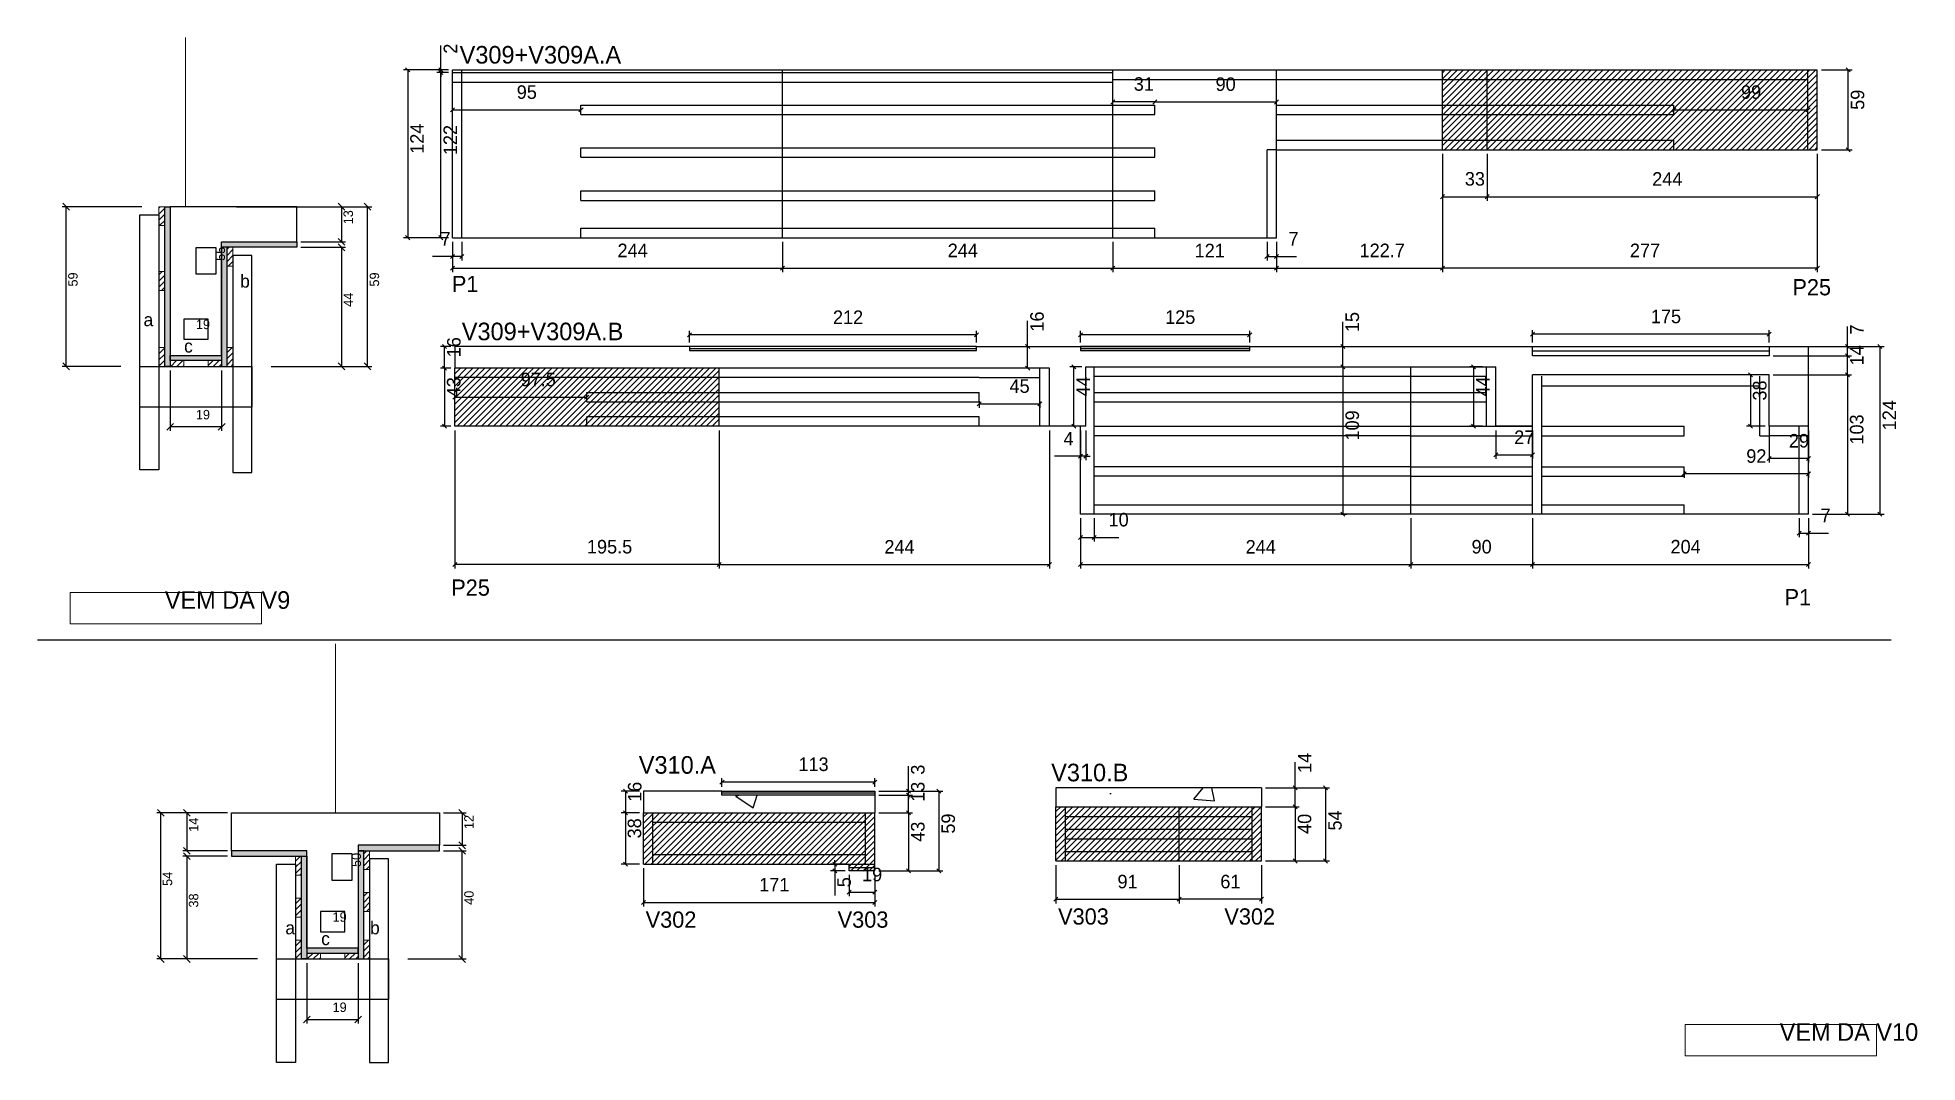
# Model space of a CAD drawing. Header units: metres. Extents: x 3548 to 4937, y 4120 to 4877.
import ezdxf

# ---------------------------------------------------------------- set-up
doc = ezdxf.new("R2010")
doc.units = ezdxf.units.M
for name, color, linetype in [('00 - FELIPE', 7, 'Continuous'), ('5', 7, 'Continuous'), ('CONCRETO', 7, 'Continuous'), ('COTA', 7, 'Continuous'), ('Cota Seção (2x)', 7, 'Continuous'), ('detalhes', 7, 'Continuous'), ('Hachura', 7, 'Continuous'), ('Madeira', 7, 'Continuous'), ('Painéis', 7, 'Continuous'), ('REAPROVEITAMENTO', 7, 'Continuous'), ('SARR_2.2x7', 7, 'Continuous'), ('SARR_3.5x7', 7, 'Continuous'), ('SARR_EDITAR', 7, 'Continuous'), ('Texto Seção', 7, 'Continuous')]:
    doc.layers.add(name, color=color, linetype=linetype)

msp = doc.modelspace()

# ---------------------------------------------------------------- hatches: boundary and pattern name
at = {"layer": 'COTA'}
h = msp.add_hatch(dxfattribs=at)
h.set_pattern_fill('AR-CONC')
h.paths.add_polyline_path([(4315.2, 4600.8), (4315.2, 4622.7), (4294.6, 4622.7), (4294.6, 4600.8), (4315.2, 4600.8)])
h = msp.add_hatch(dxfattribs=at)
h.set_pattern_fill('AR-CONC')
h.paths.add_polyline_path([(4452.5, 4322.5), (4300.5, 4322.5), (4300.5, 4308.5), (4452.5, 4308.5), (4452.5, 4322.5)])
h = msp.add_hatch(dxfattribs=at)
h.set_pattern_fill('AR-CONC')
h.paths.add_polyline_path([(4166.7, 4317.2), (4053.7, 4317.2), (4053.7, 4320.2), (3995.7, 4320.2), (3995.7, 4304.2), (4166.7, 4304.2), (4166.7, 4317.2)])
at = {"layer": 'Hachura'}
h = msp.add_hatch(dxfattribs=at)
h.set_pattern_fill('ANSI31')
h.paths.add_polyline_path([(3641.9, 4738.1), (3637.5, 4738.1), (3637.5, 4752.1), (3641.9, 4752.1), (3641.9, 4738.1)])
h = msp.add_hatch(color=7, dxfattribs=at)
h.dxf.hatch_style = 1
h.paths.add_polyline_path([(3641.9, 4752.1), (3645.9, 4752.1), (3645.9, 4634.1), (3641.9, 4634.1), (3641.9, 4752.1)])
h = msp.add_hatch(color=7, dxfattribs=at)
h.dxf.hatch_style = 1
h.paths.add_polyline_path([(3683.9, 4722.1), (3683.9, 4726.1), (3739.5, 4726.1), (3739.5, 4722.1), (3683.9, 4722.1)])
h = msp.add_hatch(color=7, dxfattribs=at)
h.dxf.hatch_style = 1
h.paths.add_polyline_path([(3683.9, 4722.1), (3687.9, 4722.1), (3687.9, 4634.1), (3683.9, 4634.1), (3683.9, 4722.1)])
h = msp.add_hatch(dxfattribs=at)
h.set_pattern_fill('ANSI31')
h.paths.add_polyline_path([(3692.3, 4708.1), (3687.9, 4708.1), (3687.9, 4722.1), (3692.3, 4722.1), (3692.3, 4708.1)])
h = msp.add_hatch(dxfattribs=at)
h.set_pattern_fill('ANSI31')
h.paths.add_polyline_path([(3641.9, 4690.1), (3637.5, 4690.1), (3637.5, 4704.1), (3641.9, 4704.1), (3641.9, 4690.1)])
h = msp.add_hatch(dxfattribs=at)
h.set_pattern_fill('ANSI31')
h.paths.add_polyline_path([(3641.9, 4634.1), (3637.5, 4634.1), (3637.5, 4648.1), (3641.9, 4648.1), (3641.9, 4634.1)])
h = msp.add_hatch(color=7, dxfattribs=at)
h.dxf.hatch_style = 1
h.paths.add_polyline_path([(3645.9, 4638.5), (3645.9, 4642.1), (3683.9, 4642.1), (3683.9, 4638.5), (3645.9, 4638.5)])
h = msp.add_hatch(dxfattribs=at)
h.set_pattern_fill('ANSI31')
h.paths.add_polyline_path([(3692.3, 4634.1), (3687.9, 4634.1), (3687.9, 4648.1), (3692.3, 4648.1), (3692.3, 4634.1)])
h = msp.add_hatch(dxfattribs=at)
h.set_pattern_fill('ANSI31')
h.paths.add_polyline_path([(3645.9, 4634.1), (3645.9, 4638.5), (3655.9, 4638.5), (3655.9, 4634.1), (3645.9, 4634.1)])
h = msp.add_hatch(dxfattribs=at)
h.set_pattern_fill('ANSI31')
h.paths.add_polyline_path([(3683.9, 4634.1), (3683.9, 4638.5), (3673.9, 4638.5), (3673.9, 4634.1), (3683.9, 4634.1)])
h = msp.add_hatch(color=7, dxfattribs=at)
h.dxf.hatch_style = 1
h.paths.add_polyline_path([(3844.9, 4276.1), (3844.9, 4280.1), (3784.9, 4280.1), (3784.9, 4276.1), (3844.9, 4276.1)])
h = msp.add_hatch(color=7, dxfattribs=at)
h.dxf.hatch_style = 1
h.paths.add_polyline_path([(3746.9, 4272.1), (3746.9, 4276.1), (3691.3, 4276.1), (3691.3, 4272.1), (3746.9, 4272.1)])
h = msp.add_hatch(dxfattribs=at)
h.set_pattern_fill('ANSI31')
h.paths.add_polyline_path([(3738.5, 4258.1), (3742.9, 4258.1), (3742.9, 4272.1), (3738.5, 4272.1), (3738.5, 4258.1)])
h = msp.add_hatch(color=7, dxfattribs=at)
h.dxf.hatch_style = 1
h.paths.add_polyline_path([(3742.9, 4274.1), (3746.9, 4274.1), (3746.9, 4196.1), (3742.9, 4196.1), (3742.9, 4274.1)])
h = msp.add_hatch(color=7, dxfattribs=at)
h.dxf.hatch_style = 1
h.paths.add_polyline_path([(3788.9, 4276.1), (3784.9, 4276.1), (3784.9, 4196.1), (3788.9, 4196.1), (3788.9, 4276.1)])
h = msp.add_hatch(dxfattribs=at)
h.set_pattern_fill('ANSI31')
h.paths.add_polyline_path([(3793.3, 4262.1), (3788.9, 4262.1), (3788.9, 4276.1), (3793.3, 4276.1), (3793.3, 4262.1)])
h = msp.add_hatch(dxfattribs=at)
h.set_pattern_fill('ANSI31')
h.paths.add_polyline_path([(3738.5, 4227.1), (3742.9, 4227.1), (3742.9, 4241.1), (3738.5, 4241.1), (3738.5, 4227.1)])
h = msp.add_hatch(dxfattribs=at)
h.set_pattern_fill('ANSI31')
h.paths.add_polyline_path([(3793.3, 4231.1), (3788.9, 4231.1), (3788.9, 4245.1), (3793.3, 4245.1), (3793.3, 4231.1)])
h = msp.add_hatch(dxfattribs=at)
h.set_pattern_fill('ANSI31')
h.paths.add_polyline_path([(3738.5, 4196.1), (3742.9, 4196.1), (3742.9, 4210.1), (3738.5, 4210.1), (3738.5, 4196.1)])
h = msp.add_hatch(dxfattribs=at)
h.set_pattern_fill('ANSI31')
h.paths.add_polyline_path([(3793.3, 4196.1), (3788.9, 4196.1), (3788.9, 4210.1), (3793.3, 4210.1), (3793.3, 4196.1)])
h = msp.add_hatch(color=7, dxfattribs=at)
h.dxf.hatch_style = 1
h.paths.add_polyline_path([(3784.9, 4200.5), (3784.9, 4204.1), (3746.9, 4204.1), (3746.9, 4200.5), (3784.9, 4200.5)])
h = msp.add_hatch(dxfattribs=at)
h.set_pattern_fill('ANSI31')
h.paths.add_polyline_path([(3746.9, 4196.1), (3746.9, 4200.5), (3756.9, 4200.5), (3756.9, 4196.1), (3746.9, 4196.1)])
h = msp.add_hatch(dxfattribs=at)
h.set_pattern_fill('ANSI31')
h.paths.add_polyline_path([(3784.9, 4196.1), (3784.9, 4200.5), (3774.9, 4200.5), (3774.9, 4196.1), (3784.9, 4196.1)])
at = {"layer": 'REAPROVEITAMENTO'}
h = msp.add_hatch(dxfattribs=at)
h.set_pattern_fill('ANSI31')
h.paths.add_polyline_path([(4586.2, 4853.2), (4586.2, 4794.2), (4863.2, 4794.2), (4863.2, 4853.2), (4586.2, 4853.2)])
h = msp.add_hatch(dxfattribs=at)
h.set_pattern_fill('ANSI31')
h.paths.add_polyline_path([(4051.7, 4589.8), (4051.7, 4632.8), (3856.2, 4632.8), (3856.2, 4589.8), (4051.7, 4589.8)])
h = msp.add_hatch(dxfattribs=at)
h.set_pattern_fill('ANSI31')
h.paths.add_polyline_path([(4452.5, 4268.5), (4452.5, 4308.5), (4300.5, 4308.5), (4300.5, 4268.5), (4452.5, 4268.5)])
h = msp.add_hatch(dxfattribs=at)
h.set_pattern_fill('ANSI31')
h.paths.add_polyline_path([(3995.7, 4266.2), (4147.7, 4266.2), (4147.7, 4261.2), (4166.7, 4261.2), (4166.7, 4304.2), (3995.7, 4304.2), (3995.7, 4266.2)])

# ---------------------------------------------------------------- linework, layer by layer
at = {"layer": '00 - FELIPE', "color": 4, "lineweight": 25}
for p, q in [((3846, 4853.2), (3846, 4871.3)), ((3851.5, 4853.2), (3843, 4853.2)), ((3851.5, 4851.2), (3843, 4851.2)), ((3851.5, 4851.2), (3843, 4851.2)), ((3846, 4851.2), (3846, 4853.2)), ((3846, 4729.2), (3846, 4851.2)), ((3846, 4851.2), (3846, 4848.2)), ((3851.5, 4729.2), (3843, 4729.2)), ((4243.7, 4608.3), (4243.7, 4603.4)), ((4243.7, 4606.4), (4288.7, 4606.4)), ((4288.7, 4608.3), (4288.7, 4603.4)), ((4318.7, 4586.8), (4318.7, 4564.7)), ((4322.7, 4586.8), (4322.7, 4564.7)), ((4318.7, 4567.7), (4299.5, 4567.7)), ((4322.7, 4567.7), (4318.7, 4567.7)), ((4322.7, 4567.7), (4325.7, 4567.7)), ((4318.7, 4521.8), (4318.7, 4504.7)), ((4328.7, 4521.8), (4328.7, 4504.7)), ((4318.7, 4507.7), (4328.7, 4507.7)), ((4328.7, 4507.7), (4347.1, 4507.7))]:
    msp.add_line(p, q, dxfattribs=at)
at = {"layer": '00 - FELIPE', "color": 0, "lineweight": 25}
for p, q in [((3844.5, 4854.7), (3847.5, 4851.7)), ((3847.5, 4849.7), (3844.5, 4852.7)), ((3847.5, 4849.7), (3844.5, 4852.7)), ((3844.5, 4730.7), (3847.5, 4727.7)), ((4245.2, 4607.9), (4242.2, 4604.9)), ((4287.2, 4604.9), (4290.2, 4607.9)), ((4317.2, 4566.2), (4320.2, 4569.2)), ((4324.2, 4569.2), (4321.2, 4566.2)), ((4320.2, 4509.2), (4317.2, 4506.2)), ((4327.2, 4506.2), (4330.2, 4509.2))]:
    msp.add_line(p, q, dxfattribs=at)
at = {"layer": 'CONCRETO', "color": 251, "lineweight": 25}
for points in [[(3739.5, 4726.1), (3739.5, 4752.1), (3683.9, 4752.1), (3683.9, 4752.1), (3645.9, 4752.1), (3645.9, 4642.1), (3683.9, 4642.1), (3683.9, 4726.1)], [(3691.3, 4276.1), (3691.3, 4304.1), (3844.9, 4304.1), (3844.9, 4280.1), (3784.9, 4280.1), (3784.9, 4204.1), (3746.9, 4204.1), (3746.9, 4276.1)]]:
    msp.add_lwpolyline(points, close=True, dxfattribs=at)
at = {"layer": 'COTA', "color": 4, "lineweight": 25}
for p, q in [((4866.2, 4853.2), (4889, 4853.2)), ((4886, 4794.2), (4886, 4853.2)), ((3854.5, 4823.7), (3949.5, 4823.7)), ((4373.5, 4829.5), (4342.5, 4829.5)), ((4373.5, 4829.5), (4463.5, 4829.5)), ((4757.2, 4823.7), (4856.3, 4823.7)), ((4866.2, 4794.2), (4889, 4794.2)), ((4586.2, 4791.2), (4586.2, 4703.7)), ((4586.2, 4791.2), (4586.2, 4756.5)), ((4586.2, 4791.2), (4586.2, 4703.7)), ((4619.2, 4791.2), (4619.2, 4756.5)), ((4619.2, 4791.2), (4619.2, 4756.5)), ((4863.2, 4791.2), (4863.2, 4703.7)), ((4863.2, 4791.2), (4863.2, 4756.5)), ((3624.9, 4752.1), (3566, 4752.1)), ((3569, 4634.1), (3569, 4752.1)), ((3694.9, 4752.1), (3794.8, 4752.1)), ((3742.5, 4752.1), (3775.5, 4752.1)), ((3772.5, 4752.1), (3772.5, 4726.1)), ((3791.8, 4634.1), (3791.8, 4752.1)), ((4586.2, 4759.5), (4619.2, 4759.5)), ((4619.2, 4759.5), (4863.2, 4759.5)), ((3742.5, 4726.1), (3775.5, 4726.1)), ((3854.5, 4726.2), (3854.5, 4703.7)), ((3854.5, 4726.2), (3854.5, 4712.3)), ((3861.5, 4726.2), (3861.5, 4712.3)), ((4098.5, 4726.2), (4098.5, 4703.7)), ((4098.5, 4726.2), (4098.5, 4703.7)), ((4342.5, 4726.2), (4342.5, 4703.7)), ((4456.5, 4726.2), (4456.5, 4712.3)), ((4463.5, 4726.2), (4463.5, 4703.7)), ((4463.5, 4726.2), (4463.5, 4712.3)), ((3742.5, 4722.1), (3775.5, 4722.1)), ((3772.5, 4722.1), (3772.5, 4634.1)), ((3854.5, 4715.3), (3839.8, 4715.3)), ((3861.5, 4715.3), (3854.5, 4715.3)), ((4456.5, 4715.3), (4463.5, 4715.3)), ((4463.5, 4715.3), (4478.3, 4715.3)), ((3854.5, 4706.7), (4098.5, 4706.7)), ((4098.5, 4706.7), (4342.5, 4706.7)), ((4463.5, 4706.7), (4586.2, 4706.7)), ((4863.2, 4706.7), (4586.2, 4706.7)), ((4029.7, 4651.8), (4029.7, 4660.3)), ((4241.7, 4657.3), (4029.7, 4657.3)), ((4241.7, 4651.8), (4241.7, 4660.3)), ((4318.7, 4651.8), (4318.7, 4660.3)), ((4443.7, 4657.3), (4318.7, 4657.3)), ((4443.7, 4651.8), (4443.7, 4660.3)), ((3853.2, 4648.8), (3845.6, 4648.8)), ((3848.6, 4632.8), (3848.6, 4648.8)), ((3609.3, 4634.1), (3566, 4634.1)), ((3645.9, 4631.1), (3645.9, 4586.4)), ((3683.9, 4631.1), (3683.9, 4586.4)), ((3720.5, 4634.1), (3794.8, 4634.1)), ((3720.5, 4634.1), (3775.5, 4634.1)), ((3853.2, 4632.8), (3845.6, 4632.8)), ((3853.2, 4632.8), (3845.6, 4632.8)), ((3848.6, 4632.8), (3848.6, 4589.8)), ((3856.2, 4613.2), (3856.2, 4614.3)), ((3953.7, 4613.2), (3953.7, 4614.3)), ((3856.2, 4611.3), (3953.7, 4611.3)), ((3683.9, 4589.4), (3645.9, 4589.4)), ((3853.2, 4589.8), (3845.6, 4589.8)), ((3856.2, 4586.8), (3856.2, 4484.7)), ((4051.7, 4586.8), (4051.7, 4484.7)), ((4849.7, 4521.8), (4849.7, 4507.9)), ((4856.7, 4521.8), (4856.7, 4507.9)), ((4849.7, 4510.9), (4856.7, 4510.9)), ((4856.7, 4510.9), (4871.4, 4510.9)), ((4051.7, 4487.7), (3856.2, 4487.7)), ((4191.6, 4320.2), (4191.6, 4338.5)), ((4477.3, 4322.5), (4477.3, 4341.6)), ((4053.7, 4323.2), (4053.7, 4329.8)), ((4166.7, 4326.8), (4053.7, 4326.8)), ((4166.7, 4323.2), (4166.7, 4329.8)), ((4455.5, 4322.5), (4502.8, 4322.5)), ((4455.5, 4322.5), (4480.3, 4322.5)), ((4477.3, 4308.5), (4477.3, 4322.5)), ((4499.8, 4322.5), (4499.8, 4268.5)), ((3992.7, 4320.2), (3979.3, 4320.2)), ((3982.3, 4320.2), (3982.3, 4304.2)), ((4169.7, 4320.2), (4217, 4320.2)), ((4169.7, 4320.2), (4194.6, 4320.2)), ((4169.7, 4317.2), (4194.6, 4317.2)), ((4169.7, 4317.2), (4194.6, 4317.2)), ((4191.6, 4317.2), (4191.6, 4320.2)), ((4191.6, 4304.2), (4191.6, 4317.2)), ((4191.6, 4317.2), (4191.6, 4314.2)), ((4214, 4320.2), (4214, 4261.2)), ((4455.5, 4308.5), (4480.3, 4308.5)), ((4455.5, 4308.5), (4480.3, 4308.5)), ((4477.3, 4308.5), (4477.3, 4268.5)), ((3688.3, 4304.1), (3635.9, 4304.1)), ((3638.9, 4196.1), (3638.9, 4304.1)), ((3688.3, 4304.1), (3655.2, 4304.1)), ((3658.2, 4304.1), (3658.2, 4276.1)), ((3847.9, 4304.1), (3864.7, 4304.1)), ((3861.7, 4304.1), (3861.7, 4280.1)), ((3992.7, 4304.2), (3979.3, 4304.2)), ((3992.7, 4304.2), (3979.3, 4304.2)), ((3982.3, 4304.2), (3982.3, 4266.2)), ((4169.7, 4304.2), (4194.6, 4304.2)), ((4169.7, 4304.2), (4194.6, 4304.2)), ((4191.6, 4304.2), (4191.6, 4261.2)), ((3847.9, 4280.1), (3864.7, 4280.1)), ((3688.3, 4276.1), (3655.2, 4276.1)), ((3688.3, 4272.1), (3655.2, 4272.1)), ((3658.2, 4272.1), (3658.2, 4196.1)), ((3847.9, 4276.1), (3864.7, 4276.1)), ((3861.7, 4196.1), (3861.7, 4276.1)), ((3992.7, 4266.2), (3979.3, 4266.2)), ((4144.7, 4266.2), (4134, 4266.2)), ((4137, 4266.2), (4137, 4269.2)), ((4137, 4266.2), (4137, 4261.2)), ((4300.5, 4265.5), (4300.5, 4237.2)), ((4391.5, 4265.5), (4391.5, 4237.2)), ((4455.5, 4268.5), (4480.3, 4268.5)), ((4455.5, 4268.5), (4502.8, 4268.5)), ((3995.7, 4263.2), (3995.7, 4234.9)), ((4144.7, 4261.2), (4134, 4261.2)), ((4137, 4261.2), (4137, 4243.1)), ((4147.7, 4258.2), (4147.7, 4242.4)), ((4166.7, 4258.2), (4166.7, 4234.9)), ((4166.7, 4258.2), (4166.7, 4242.4)), ((4169.7, 4261.2), (4194.6, 4261.2)), ((4169.7, 4261.2), (4217, 4261.2)), ((3995.7, 4237.9), (4166.7, 4237.9)), ((4147.7, 4245.4), (4166.7, 4245.4)), ((4300.5, 4240.2), (4391.5, 4240.2)), ((3710.3, 4196.1), (3635.9, 4196.1)), ((3710.3, 4196.1), (3655.2, 4196.1)), ((3821.5, 4196.1), (3864.7, 4196.1)), ((3746.9, 4193.1), (3746.9, 4148.4)), ((3784.9, 4193.1), (3784.9, 4148.4)), ((3746.9, 4151.4), (3784.9, 4151.4))]:
    msp.add_line(p, q, dxfattribs=at)
at = {"layer": 'COTA', "color": 0, "lineweight": 25}
for p, q in [((4887.5, 4851.7), (4884.5, 4854.7)), ((3856, 4825.2), (3853, 4822.2)), ((3948, 4822.2), (3951, 4825.2)), ((4344, 4831), (4341, 4828)), ((4375, 4831), (4372, 4828)), ((4372, 4828), (4375, 4831)), ((4462, 4828), (4465, 4831)), ((4758.7, 4825.2), (4755.7, 4822.2)), ((4854.8, 4822.2), (4857.8, 4825.2)), ((4884.5, 4795.7), (4887.5, 4792.7)), ((4587.7, 4761), (4584.7, 4758)), ((4617.7, 4758), (4620.7, 4761)), ((4620.7, 4761), (4617.7, 4758)), ((4861.7, 4758), (4864.7, 4761)), ((3856, 4716.8), (3853, 4713.8)), ((3860, 4713.8), (3863, 4716.8)), ((4458, 4716.8), (4455, 4713.8)), ((4462, 4713.8), (4465, 4716.8)), ((3856, 4708.2), (3853, 4705.2)), ((4097, 4705.2), (4100, 4708.2)), ((4100, 4708.2), (4097, 4705.2)), ((4341, 4705.2), (4344, 4708.2)), ((4465, 4708.2), (4462, 4705.2)), ((4587.7, 4708.2), (4584.7, 4705.2)), ((4584.7, 4705.2), (4587.7, 4708.2)), ((4861.7, 4705.2), (4864.7, 4708.2)), ((4031.2, 4658.8), (4028.2, 4655.8)), ((4240.2, 4655.8), (4243.2, 4658.8)), ((4320.2, 4658.8), (4317.2, 4655.8)), ((4442.2, 4655.8), (4445.2, 4658.8)), ((3850.1, 4647.3), (3847.1, 4650.3)), ((3847.1, 4634.3), (3850.1, 4631.3)), ((3850.1, 4631.3), (3847.1, 4634.3)), ((3857.7, 4612.8), (3854.7, 4609.8)), ((3952.2, 4609.8), (3955.2, 4612.8)), ((3847.1, 4591.3), (3850.1, 4588.3)), ((4851.2, 4512.4), (4848.2, 4509.4)), ((4855.2, 4509.4), (4858.2, 4512.4)), ((3857.7, 4489.2), (3854.7, 4486.2)), ((4050.2, 4486.2), (4053.2, 4489.2)), ((3983.8, 4318.7), (3980.8, 4321.7)), ((4055.2, 4328.3), (4052.2, 4325.3)), ((4165.2, 4325.3), (4168.2, 4328.3)), ((4190.1, 4321.7), (4193.1, 4318.7)), ((4215.5, 4318.7), (4212.5, 4321.7)), ((4478.8, 4321), (4475.8, 4324)), ((4501.3, 4321), (4498.3, 4324)), ((4193.1, 4315.7), (4190.1, 4318.7)), ((4193.1, 4315.7), (4190.1, 4318.7)), ((4478.8, 4307), (4475.8, 4310)), ((4475.8, 4310), (4478.8, 4307)), ((3983.8, 4302.7), (3980.8, 4305.7)), ((3980.8, 4305.7), (3983.8, 4302.7)), ((4193.1, 4302.7), (4190.1, 4305.7)), ((4190.1, 4305.7), (4193.1, 4302.7)), ((3980.8, 4267.7), (3983.8, 4264.7)), ((4135.5, 4267.7), (4138.5, 4264.7)), ((4475.8, 4270), (4478.8, 4267)), ((4498.3, 4270), (4501.3, 4267)), ((4138.5, 4259.7), (4135.5, 4262.7)), ((4190.1, 4262.7), (4193.1, 4259.7)), ((4212.5, 4262.7), (4215.5, 4259.7)), ((3997.2, 4239.4), (3994.2, 4236.4)), ((4149.2, 4246.9), (4146.2, 4243.9)), ((4165.2, 4243.9), (4168.2, 4246.9)), ((4165.2, 4236.4), (4168.2, 4239.4)), ((4302, 4241.7), (4299, 4238.7)), ((4390, 4238.7), (4393, 4241.7))]:
    msp.add_line(p, q, dxfattribs=at)
at = {"layer": 'COTA', "color": 241, "lineweight": 25}
for p, q in [((3856.2, 4648.8), (3856.2, 4632.8)), ((4029.7, 4648.8), (3856.2, 4648.8)), ((4241.7, 4648.8), (4856.7, 4648.8)), ((4856.7, 4589.8), (4856.7, 4648.8)), ((3547.9, 4431.9), (4917.9, 4431.9)), ((4300.5, 4322.5), (4300.5, 4308.5)), ((4452.5, 4322.5), (4300.5, 4322.5)), ((4452.5, 4322.5), (4452.5, 4308.5)), ((3995.7, 4320.2), (3995.7, 4304.2)), ((4053.7, 4320.2), (3995.7, 4320.2)), ((4166.7, 4317.2), (4166.7, 4304.2))]:
    msp.add_line(p, q, dxfattribs=at)
at = {"layer": 'COTA', "color": 0, "lineweight": 25}
for points in [[(3571.5, 4749.6), (3566.5, 4754.6)], [(3775, 4749.6), (3770, 4754.6)], [(3794.3, 4749.6), (3789.3, 4754.6)], [(3770, 4728.6), (3775, 4723.6)], [(3775, 4719.6), (3770, 4724.6)], [(3566.5, 4636.6), (3571.5, 4631.6)], [(3770, 4636.6), (3775, 4631.6)], [(3789.3, 4636.6), (3794.3, 4631.6)], [(3648.4, 4591.9), (3643.4, 4586.9)], [(3681.4, 4586.9), (3686.4, 4591.9)], [(3641.4, 4301.6), (3636.4, 4306.6)], [(3660.7, 4301.6), (3655.7, 4306.6)], [(3864.2, 4301.6), (3859.2, 4306.6)], [(3859.2, 4282.6), (3864.2, 4277.6)], [(3655.7, 4278.6), (3660.7, 4273.6)], [(3660.7, 4269.6), (3655.7, 4274.6)], [(3864.2, 4273.6), (3859.2, 4278.6)], [(3636.4, 4198.6), (3641.4, 4193.6)], [(3655.7, 4198.6), (3660.7, 4193.6)], [(3859.2, 4198.6), (3864.2, 4193.6)], [(3749.4, 4153.9), (3744.4, 4148.9)], [(3782.4, 4148.9), (3787.4, 4153.9)]]:
    msp.add_lwpolyline(points, dxfattribs=at)
at = {"layer": 'Cota Seção (2x)', "color": 180, "lineweight": 25}
for p, q in [((3679.9, 4721.8), (3664.9, 4721.8)), ((3664.9, 4721.8), (3664.9, 4702.4)), ((3679.9, 4702.4), (3679.9, 4721.8)), ((3664.9, 4702.4), (3679.9, 4702.4)), ((3673.9, 4669.1), (3655.9, 4669.1)), ((3655.9, 4669.1), (3655.9, 4654.1)), ((3673.9, 4654.1), (3673.9, 4669.1)), ((3655.9, 4654.1), (3673.9, 4654.1)), ((3780.4, 4273.8), (3765.4, 4273.8)), ((3765.4, 4273.8), (3765.4, 4254.4)), ((3780.4, 4254.4), (3780.4, 4273.8)), ((3765.4, 4254.4), (3780.4, 4254.4)), ((3774.9, 4231.1), (3756.9, 4231.1)), ((3756.9, 4231.1), (3756.9, 4216.1)), ((3774.9, 4216.1), (3774.9, 4231.1)), ((3756.9, 4216.1), (3774.9, 4216.1))]:
    msp.add_line(p, q, dxfattribs=at)
at = {"layer": 'Madeira', "color": 126, "lineweight": 18}
for points in [[(3641.9, 4738.1), (3637.5, 4738.1), (3637.5, 4752.1), (3641.9, 4752.1)], [(3692.3, 4708.1), (3687.9, 4708.1), (3687.9, 4722.1), (3692.3, 4722.1)], [(3641.9, 4690.1), (3637.5, 4690.1), (3637.5, 4704.1), (3641.9, 4704.1)], [(3641.9, 4634.1), (3637.5, 4634.1), (3637.5, 4648.1), (3641.9, 4648.1)], [(3692.3, 4634.1), (3687.9, 4634.1), (3687.9, 4648.1), (3692.3, 4648.1)], [(3645.9, 4634.1), (3645.9, 4638.5), (3655.9, 4638.5), (3655.9, 4634.1)], [(3683.9, 4634.1), (3683.9, 4638.5), (3673.9, 4638.5), (3673.9, 4634.1)], [(3738.5, 4258.1), (3742.9, 4258.1), (3742.9, 4272.1), (3738.5, 4272.1)], [(3793.3, 4262.1), (3788.9, 4262.1), (3788.9, 4276.1), (3793.3, 4276.1)], [(3738.5, 4227.1), (3742.9, 4227.1), (3742.9, 4241.1), (3738.5, 4241.1)], [(3793.3, 4231.1), (3788.9, 4231.1), (3788.9, 4245.1), (3793.3, 4245.1)], [(3738.5, 4196.1), (3742.9, 4196.1), (3742.9, 4210.1), (3738.5, 4210.1)], [(3793.3, 4196.1), (3788.9, 4196.1), (3788.9, 4210.1), (3793.3, 4210.1)], [(3746.9, 4196.1), (3746.9, 4200.5), (3756.9, 4200.5), (3756.9, 4196.1)], [(3784.9, 4196.1), (3784.9, 4200.5), (3774.9, 4200.5), (3774.9, 4196.1)]]:
    msp.add_lwpolyline(points, close=True, dxfattribs=at)
at = {"layer": 'Painéis', "color": 4, "lineweight": 25}
for p, q in [((3851.5, 4853.2), (3818.4, 4853.2)), ((3821.4, 4853.2), (3821.4, 4729.2)), ((3851.5, 4729.2), (3818.4, 4729.2)), ((4342.5, 4726.2), (4342.5, 4703.7)), ((4463.5, 4726.2), (4463.5, 4703.7)), ((4342.5, 4706.7), (4463.5, 4706.7)), ((4279.6, 4648.8), (4279.6, 4667.8)), ((4512.6, 4648.8), (4512.6, 4667.1)), ((4652.7, 4651.8), (4652.7, 4660.9)), ((4827.7, 4657.9), (4652.7, 4657.9)), ((4827.7, 4651.8), (4827.7, 4660.9)), ((4885.5, 4648.8), (4885.5, 4663.5)), ((4279.6, 4632.8), (4279.6, 4648.8)), ((4512.6, 4633.8), (4512.6, 4648.8)), ((4830.7, 4648.8), (4888.5, 4648.8)), ((4830.7, 4641.8), (4888.5, 4641.8)), ((4830.7, 4641.8), (4888.5, 4641.8)), ((4859.7, 4648.8), (4912.5, 4648.8)), ((4885.5, 4641.8), (4885.5, 4648.8)), ((4885.5, 4627.8), (4885.5, 4641.8)), ((4909.5, 4648.8), (4909.5, 4524.8)), ((4319.7, 4633.8), (4310.7, 4633.8)), ((4313.7, 4589.8), (4313.7, 4633.8)), ((4512.6, 4633.8), (4512.6, 4524.8)), ((4615.7, 4633.8), (4606.1, 4633.8)), ((4609.1, 4633.8), (4609.1, 4589.8)), ((4824.7, 4627.8), (4810.9, 4627.8)), ((4813.9, 4627.8), (4813.9, 4589.8)), ((4830.7, 4627.8), (4888.5, 4627.8)), ((4859.7, 4627.8), (4888.5, 4627.8)), ((4885.5, 4627.8), (4885.5, 4524.8)), ((4295.7, 4586.8), (4295.7, 4484.7)), ((4319.7, 4589.8), (4310.7, 4589.8)), ((4615.7, 4589.8), (4606.1, 4589.8)), ((4625.7, 4586.8), (4625.7, 4565.7)), ((4652.7, 4586.8), (4652.7, 4565.7)), ((4824.7, 4589.8), (4810.9, 4589.8)), ((4827.7, 4586.8), (4827.7, 4563)), ((4856.7, 4586.8), (4856.7, 4563)), ((4625.7, 4568.7), (4652.7, 4568.7)), ((4764.7, 4556.9), (4764.7, 4551.7)), ((4856.7, 4566), (4827.7, 4566)), ((4856.7, 4556.9), (4856.7, 4551.7)), ((4856.7, 4554.7), (4764.7, 4554.7)), ((4051.7, 4521.8), (4051.7, 4484.7)), ((4318.7, 4521.8), (4318.7, 4484.7)), ((4511.6, 4524.8), (4515.6, 4524.8)), ((4562.7, 4521.8), (4562.7, 4484.7)), ((4562.7, 4521.8), (4562.7, 4484.7)), ((4652.7, 4521.8), (4652.7, 4484.7)), ((4652.7, 4521.8), (4652.7, 4484.7)), ((4856.7, 4521.8), (4856.7, 4484.7)), ((4859.7, 4524.8), (4888.5, 4524.8)), ((4859.7, 4524.8), (4912.5, 4524.8)), ((4051.7, 4487.7), (4295.7, 4487.7)), ((4318.7, 4487.7), (4562.7, 4487.7)), ((4562.7, 4487.7), (4652.7, 4487.7)), ((4652.7, 4487.7), (4856.7, 4487.7)), ((4391.5, 4265.5), (4391.5, 4237.2)), ((4452.5, 4265.5), (4452.5, 4237.2)), ((4452.5, 4240.2), (4391.5, 4240.2))]:
    msp.add_line(p, q, dxfattribs=at)
at = {"layer": 'Painéis', "color": 0, "lineweight": 25}
for p, q in [((3822.9, 4851.7), (3819.9, 4854.7)), ((3819.9, 4730.7), (3822.9, 4727.7)), ((4344, 4708.2), (4341, 4705.2)), ((4462, 4705.2), (4465, 4708.2)), ((4654.2, 4659.4), (4651.2, 4656.4)), ((4826.2, 4656.4), (4829.2, 4659.4)), ((4281.1, 4647.3), (4278.1, 4650.3)), ((4514.1, 4647.3), (4511.1, 4650.3)), ((4887, 4647.3), (4884, 4650.3)), ((4887, 4640.3), (4884, 4643.3)), ((4884, 4643.3), (4887, 4640.3)), ((4911, 4647.3), (4908, 4650.3)), ((4278.1, 4634.3), (4281.1, 4631.3)), ((4315.2, 4632.3), (4312.2, 4635.3)), ((4511.1, 4635.3), (4514.1, 4632.3)), ((4514.1, 4632.3), (4511.1, 4635.3)), ((4610.6, 4632.3), (4607.6, 4635.3)), ((4815.4, 4626.3), (4812.4, 4629.3)), ((4887, 4626.3), (4884, 4629.3)), ((4884, 4629.3), (4887, 4626.3)), ((4312.2, 4591.3), (4315.2, 4588.3)), ((4607.6, 4591.3), (4610.6, 4588.3)), ((4812.4, 4591.3), (4815.4, 4588.3)), ((4627.2, 4570.2), (4624.2, 4567.2)), ((4651.2, 4567.2), (4654.2, 4570.2)), ((4829.2, 4567.5), (4826.2, 4564.5)), ((4855.2, 4564.5), (4858.2, 4567.5)), ((4766.2, 4556.2), (4763.2, 4553.2)), ((4855.2, 4553.2), (4858.2, 4556.2)), ((4511.1, 4526.3), (4514.1, 4523.3)), ((4884, 4526.3), (4887, 4523.3)), ((4908, 4526.3), (4911, 4523.3)), ((4053.2, 4489.2), (4050.2, 4486.2)), ((4294.2, 4486.2), (4297.2, 4489.2)), ((4320.2, 4489.2), (4317.2, 4486.2)), ((4561.2, 4486.2), (4564.2, 4489.2)), ((4564.2, 4489.2), (4561.2, 4486.2)), ((4651.2, 4486.2), (4654.2, 4489.2)), ((4654.2, 4489.2), (4651.2, 4486.2)), ((4855.2, 4486.2), (4858.2, 4489.2)), ((4393, 4241.7), (4390, 4238.7)), ((4451, 4238.7), (4454, 4241.7))]:
    msp.add_line(p, q, dxfattribs=at)
at = {"layer": 'Painéis', "color": 200, "lineweight": 25}
for p, q in [((3854.5, 4853.2), (4863.2, 4853.2)), ((3854.5, 4729.2), (3854.5, 4853.2)), ((3854.5, 4851.2), (4342.5, 4851.2)), ((4098.5, 4729.2), (4098.5, 4853.2)), ((4342.5, 4729.2), (4342.5, 4853.2)), ((4463.5, 4729.2), (4463.5, 4853.2)), ((4586.2, 4794.2), (4586.2, 4853.2)), ((4586.2, 4794.2), (4586.2, 4853.2)), ((4619.2, 4794.2), (4619.2, 4853.2)), ((4863.2, 4794.2), (4863.2, 4853.2)), ((4463.5, 4794.2), (4863.2, 4794.2)), ((3854.5, 4729.2), (4463.5, 4729.2)), ((4243.7, 4632.8), (3856.2, 4632.8)), ((3856.2, 4589.8), (3856.2, 4632.8)), ((4051.7, 4589.8), (4051.7, 4632.8)), ((4295.7, 4632.8), (4243.7, 4632.8)), ((4295.7, 4589.8), (4295.7, 4632.8)), ((4322.7, 4589.8), (4322.7, 4633.8)), ((4322.7, 4633.8), (4625.7, 4633.8)), ((4562.7, 4524.8), (4562.7, 4633.8)), ((4625.7, 4589.8), (4625.7, 4633.8)), ((4652.7, 4524.8), (4652.7, 4627.8)), ((4827.7, 4627.8), (4652.7, 4627.8)), ((4827.7, 4589.8), (4827.7, 4627.8)), ((4856.7, 4611.6), (4856.7, 4611.8)), ((4295.7, 4589.8), (3856.2, 4589.8)), ((4322.7, 4589.8), (4295.7, 4589.8)), ((4318.7, 4524.8), (4318.7, 4589.8)), ((4652.7, 4589.8), (4625.7, 4589.8)), ((4856.7, 4589.8), (4827.7, 4589.8)), ((4856.7, 4524.8), (4856.7, 4589.8)), ((4856.7, 4524.8), (4318.7, 4524.8)), ((4300.5, 4308.5), (4452.5, 4308.5)), ((4300.5, 4268.5), (4300.5, 4308.5)), ((4391.5, 4268.5), (4391.5, 4308.5)), ((4452.5, 4268.5), (4452.5, 4308.5)), ((3995.7, 4304.2), (4166.7, 4304.2)), ((3995.7, 4266.2), (3995.7, 4304.2)), ((4166.7, 4261.2), (4166.7, 4304.2)), ((3995.7, 4266.2), (4147.7, 4266.2)), ((4147.7, 4261.2), (4147.7, 4266.2)), ((4300.5, 4268.5), (4452.5, 4268.5)), ((4166.7, 4261.2), (4147.7, 4261.2))]:
    msp.add_line(p, q, dxfattribs=at)
for points in [[(3641.9, 4752.1), (3645.9, 4752.1), (3645.9, 4634.1), (3641.9, 4634.1)], [(3683.9, 4722.1), (3683.9, 4726.1), (3739.5, 4726.1), (3739.5, 4722.1)], [(3687.9, 4722.1), (3683.9, 4722.1), (3683.9, 4634.1), (3687.9, 4634.1)], [(3645.9, 4638.5), (3645.9, 4642.1), (3683.9, 4642.1), (3683.9, 4638.5)], [(4241.7, 4648.8), (4029.7, 4648.8), (4029.7, 4645.8), (4241.7, 4645.8)], [(4443.7, 4648.8), (4318.7, 4648.8), (4318.7, 4645.8), (4443.7, 4645.8)], [(4827.7, 4641.8), (4652.7, 4641.8), (4652.7, 4648.8), (4827.7, 4648.8)], [(4053.7, 4320.2), (4166.7, 4320.2), (4166.7, 4317.2), (4053.7, 4317.2)], [(3844.9, 4276.1), (3844.9, 4280.1), (3784.9, 4280.1), (3784.9, 4276.1)], [(3746.9, 4272.1), (3746.9, 4276.1), (3691.3, 4276.1), (3691.3, 4272.1)], [(3742.9, 4272.1), (3746.9, 4272.1), (3746.9, 4196.1), (3742.9, 4196.1)], [(3788.9, 4276.1), (3784.9, 4276.1), (3784.9, 4196.1), (3788.9, 4196.1)], [(3784.9, 4200.5), (3784.9, 4204.1), (3746.9, 4204.1), (3746.9, 4200.5)]]:
    msp.add_lwpolyline(points, close=True, dxfattribs=at)
at = {"layer": 'SARR_2.2x7', "color": 40, "lineweight": 25}
for p, q in [((3861.5, 4729.2), (3861.5, 4853.2)), ((4856.3, 4794.2), (4856.3, 4853.2)), ((3854.5, 4844.2), (4098.5, 4844.2)), ((4098.5, 4844.2), (4342.5, 4844.2)), ((4342.5, 4846.2), (4586.2, 4846.2)), ((4586.2, 4846.2), (4856.3, 4846.2)), ((3949.5, 4827.2), (4098.5, 4827.2)), ((3949.5, 4820.2), (3949.5, 4827.2)), ((4098.5, 4827.2), (4342.5, 4827.2)), ((4342.5, 4827.2), (4373.5, 4827.2)), ((4373.5, 4820.2), (4373.5, 4827.2)), ((4463.5, 4827.2), (4586.2, 4827.2)), ((4463.5, 4820.2), (4463.5, 4827.2)), ((4586.2, 4827.2), (4757.2, 4827.2)), ((4757.2, 4820.2), (4757.2, 4827.2)), ((3949.5, 4820.2), (4098.5, 4820.2)), ((4098.5, 4820.2), (4342.5, 4820.2)), ((4342.5, 4820.2), (4373.5, 4820.2)), ((4463.5, 4820.2), (4586.2, 4820.2)), ((4586.2, 4820.2), (4757.2, 4820.2)), ((3949.5, 4795.6), (4098.5, 4795.6)), ((3949.5, 4788.6), (3949.5, 4795.6)), ((4098.5, 4795.6), (4342.5, 4795.6)), ((4342.5, 4795.6), (4373.5, 4795.6)), ((4373.5, 4788.6), (4373.5, 4795.6)), ((4456.5, 4729.2), (4456.5, 4794.2)), ((4463.5, 4794.2), (4456.5, 4794.2)), ((4463.5, 4801.2), (4586.2, 4801.2)), ((4463.5, 4794.2), (4463.5, 4801.2)), ((4586.2, 4801.2), (4757.2, 4801.2)), ((4757.2, 4794.2), (4757.2, 4801.2)), ((3949.5, 4788.6), (4098.5, 4788.6)), ((4098.5, 4788.6), (4342.5, 4788.6)), ((4342.5, 4788.6), (4373.5, 4788.6)), ((3949.5, 4763.8), (4098.5, 4763.8)), ((3949.5, 4756.8), (3949.5, 4763.8)), ((3949.5, 4756.8), (4098.5, 4756.8)), ((4098.5, 4763.8), (4342.5, 4763.8)), ((4098.5, 4756.8), (4342.5, 4756.8)), ((4342.5, 4763.8), (4373.5, 4763.8)), ((4342.5, 4756.8), (4373.5, 4756.8)), ((4373.5, 4756.8), (4373.5, 4763.8)), ((3949.5, 4736.2), (4098.5, 4736.2)), ((3949.5, 4729.2), (3949.5, 4736.2)), ((4098.5, 4736.2), (4342.5, 4736.2)), ((4342.5, 4736.2), (4373.5, 4736.2)), ((4373.5, 4729.2), (4373.5, 4736.2)), ((4827.7, 4645.3), (4652.7, 4645.3)), ((4288.7, 4589.8), (4288.7, 4632.8)), ((4328.7, 4524.8), (4328.7, 4633.8)), ((4328.7, 4626.8), (4562.7, 4626.8)), ((4562.7, 4626.8), (4618.7, 4626.8)), ((4618.7, 4589.8), (4618.7, 4633.8)), ((4659.7, 4524.8), (4659.7, 4626.8)), ((4820.7, 4582.8), (4820.7, 4626.8)), ((4051.7, 4625.8), (3856.2, 4625.8)), ((3953.7, 4607.8), (3953.7, 4614.8)), ((3953.7, 4614.8), (4051.7, 4614.8)), ((4243.7, 4625.8), (4051.7, 4625.8)), ((4051.7, 4614.8), (4243.7, 4614.8)), ((4243.7, 4625.8), (4288.7, 4625.8)), ((4243.7, 4607.8), (4243.7, 4614.8)), ((4328.7, 4614.8), (4562.7, 4614.8)), ((4562.7, 4614.8), (4618.7, 4614.8)), ((4659.7, 4619.8), (4820.7, 4619.8)), ((3953.7, 4607.8), (4051.7, 4607.8)), ((4051.7, 4607.8), (4243.7, 4607.8)), ((4328.7, 4607.8), (4562.7, 4607.8)), ((4562.7, 4607.8), (4618.7, 4607.8)), ((3953.7, 4589.8), (3953.7, 4596.8)), ((4051.7, 4596.8), (3953.7, 4596.8)), ((4243.7, 4596.8), (4051.7, 4596.8)), ((4243.7, 4589.8), (4243.7, 4596.8)), ((4318.7, 4524.8), (4318.7, 4589.8)), ((4328.7, 4589.8), (4562.7, 4589.8)), ((4562.7, 4589.8), (4652.7, 4589.8)), ((4659.7, 4589.8), (4764.7, 4589.8)), ((4764.7, 4582.8), (4764.7, 4589.8)), ((4827.7, 4589.8), (4827.7, 4582.8)), ((4849.7, 4524.8), (4849.7, 4589.8)), ((4562.7, 4582.8), (4328.7, 4582.8)), ((4562.7, 4582.8), (4652.7, 4582.8)), ((4659.7, 4582.8), (4764.7, 4582.8)), ((4820.7, 4582.8), (4827.7, 4582.8)), ((4856.7, 4582.8), (4827.7, 4582.8)), ((4562.7, 4559.9), (4328.7, 4559.9)), ((4562.7, 4559.9), (4652.7, 4559.9)), ((4659.7, 4559.9), (4764.7, 4559.9)), ((4764.7, 4552.9), (4764.7, 4559.9)), ((4562.7, 4552.9), (4328.7, 4552.9)), ((4562.7, 4552.9), (4652.7, 4552.9)), ((4659.7, 4552.9), (4764.7, 4552.9)), ((4328.7, 4531.8), (4562.7, 4531.8)), ((4562.7, 4531.8), (4652.7, 4531.8)), ((4659.7, 4531.8), (4764.7, 4531.8)), ((4764.7, 4524.8), (4764.7, 4531.8)), ((4307.5, 4268.5), (4307.5, 4308.5)), ((4445.5, 4268.5), (4445.5, 4308.5)), ((4002.7, 4266.2), (4002.7, 4304.2)), ((4002.7, 4297.2), (4159.7, 4297.2)), ((4159.7, 4266.2), (4159.7, 4304.2)), ((4307.5, 4301.5), (4445.5, 4301.5)), ((4307.5, 4292), (4445.5, 4292)), ((4307.5, 4285), (4445.5, 4285)), ((4002.7, 4273.2), (4159.7, 4273.2)), ((4002.7, 4266.2), (4159.7, 4266.2)), ((4159.7, 4266.2), (4166.7, 4266.2)), ((4307.5, 4275.5), (4445.5, 4275.5))]:
    msp.add_line(p, q, dxfattribs=at)
at = {"layer": 'SARR_3.5x7', "color": 81, "lineweight": 25}
for points in [[(3623.5, 4746.1), (3637.5, 4746.1), (3637.5, 4557.6), (3623.5, 4557.6)], [(3706.3, 4716.1), (3692.3, 4716.1), (3692.3, 4555.6), (3706.3, 4555.6)], [(3623.5, 4634.1), (3706.3, 4634.1), (3706.3, 4604), (3623.5, 4604)], [(3724.5, 4266.1), (3738.5, 4266.1), (3738.5, 4119.6), (3724.5, 4119.6)], [(3807.3, 4270.1), (3793.3, 4270.1), (3793.3, 4119.6), (3807.3, 4119.6)], [(3724.5, 4196.1), (3807.3, 4196.1), (3807.3, 4166.1), (3724.5, 4166.1)]]:
    msp.add_lwpolyline(points, close=True, dxfattribs=at)
at = {"layer": 'SARR_EDITAR', "color": 141, "lineweight": 25}
for p, q in [((4029.7, 4647.3), (4241.7, 4647.3)), ((4318.7, 4647.3), (4443.7, 4647.3)), ((4166.7, 4318.7), (4053.7, 4318.7)), ((4147.7, 4263.7), (4166.7, 4263.7))]:
    msp.add_line(p, q, dxfattribs=at)
at = {"layer": 'Texto Seção', "color": 252, "lineweight": 15}
for p, q in [((3657.1, 4752.1), (3657.1, 4877.1)), ((3768.1, 4304.1), (3768.1, 4429.1))]:
    msp.add_line(p, q, dxfattribs=at)
at = {"layer": 'Texto Seção', "color": 7, "lineweight": 15}
for points in [[(3572, 4466.9), (3713.4, 4466.9), (3713.4, 4443.7), (3572, 4443.7)], [(4765.6, 4147.6), (4907, 4147.6), (4907, 4124.4), (4765.6, 4124.4)]]:
    msp.add_lwpolyline(points, close=True, dxfattribs=at)

# ---------------------------------------------------------------- texts
at = {"layer": '00 - FELIPE', "color": 240, "lineweight": 25}
for s, p in [('2', (3858, 4865.2)), ('122', (3857.9, 4790.2))]:
    msp.add_text(s, height=10, rotation=90, dxfattribs=at).set_placement(p)
for s, p in [('45', (4266.2, 4614.5)), ('4', (4306.1, 4575.7)), ('10', (4339.4, 4515.8))]:
    msp.add_text(s, height=10, dxfattribs=at).set_placement(p)
at = {"layer": '5', "color": 5, "lineweight": 25}
for s, rotation, p in [('P1', 0, (3854.1, 4689)), ('P25', 0, (4844.8, 4686.6)), ('P25', 0, (3853.6, 4464.6)), ('P1', 360, (4839, 4457.5)), ('V302', 0, (3997.3, 4219.2)), ('V303', 0, (4139.2, 4219.2)), ('V303', 0, (4302.1, 4221.5)), ('V302', 0, (4425, 4221.5))]:
    msp.add_text(s, height=12, rotation=rotation, dxfattribs=at).set_placement(p)
at = {"layer": 'COTA', "color": 240, "lineweight": 25}
for s, p in [('95', (3902, 4831.8)), ('31', (4358, 4837.8)), ('90', (4418.5, 4837.7)), ('99', (4806.8, 4831.8)), ('33', (4602.7, 4767.7)), ('244', (4741.2, 4767.6)), ('7', (3845.7, 4723.4)), ('244', (3976.5, 4714.8)), ('244', (4220.5, 4714.8)), ('7', (4472.4, 4723.4)), ('122.7', (4524.9, 4714.8)), ('277', (4724.7, 4714.8)), ('212', (4135.7, 4665.4)), ('125', (4381.2, 4665.5)), ('97.5', (3904.9, 4619.4)), ('7', (4865.6, 4518.9)), ('195.5', (3953.9, 4495.8)), ('113', (4110.2, 4335)), ('171', (4081.2, 4246)), ('19', (4157.2, 4253.5)), ('91', (4346, 4248.3))]:
    msp.add_text(s, height=10, dxfattribs=at).set_placement(p)
for s, p in [('59', (4897.9, 4823.7)), ('16', (3860.5, 4640.8)), ('43', (3860.4, 4611.3)), ('3', (4203.4, 4332.3)), ('14', (4489.3, 4333.6)), ('16', (3994.2, 4312.2)), ('13', (4203.4, 4312.2)), ('38', (3994, 4285.2)), ('43', (4203.4, 4282.7)), ('59', (4225.9, 4288.7)), ('40', (4489.2, 4288.5)), ('54', (4511.7, 4291)), ('5', (4148.9, 4249.1))]:
    msp.add_text(s, height=10, rotation=90, dxfattribs=at).set_placement(p)
at = {"layer": 'COTA', "color": 1, "lineweight": 25}
for s, p in [('13', (3781, 4739.1)), ('59', (3577.5, 4693.1)), ('59', (3800.3, 4693.1)), ('44', (3781, 4678.1)), ('14', (3666.7, 4290.1)), ('12', (3870.2, 4292.1)), ('54', (3647.4, 4250.1)), ('38', (3666.7, 4234.1)), ('40', (3870.2, 4236.1))]:
    msp.add_text(s, height=7, rotation=90, dxfattribs=at).set_placement(p)
for p in [(3664.9, 4594.9), (3765.9, 4156.9)]:
    msp.add_text('19', height=7, dxfattribs=at).set_placement(p)
at = {"layer": 'Cota Seção (2x)', "color": 1, "lineweight": 25}
for s, p in [('55', (3686.4, 4712.1)), ('50', (3786.9, 4264.1))]:
    msp.add_text(s, height=7, rotation=90, dxfattribs=at).set_placement(p)
for p in [(3664.9, 4661.6), (3765.9, 4223.6)]:
    msp.add_text('19', height=7, dxfattribs=at).set_placement(p)
at = {"layer": 'detalhes', "color": 4, "lineweight": 25}
for s, p in [('b', (3697.6, 4692.3)), ('a', (3626.2, 4663.8)), ('c', (3656.2, 4644.3)), ('b', (3793.6, 4214.3)), ('a', (3731, 4214.3)), ('c', (3757.5, 4206.3))]:
    msp.add_text(s, height=9.6, dxfattribs=at).set_placement(p)
at = {"layer": 'Painéis', "color": 240, "lineweight": 25}
for s, p in [('124', (3833.3, 4791.2)), ('16', (4291.5, 4659.8)), ('15', (4524.5, 4659.4)), ('7', (4897.4, 4657.6)), ('14', (4897.4, 4634.8)), ('44', (4325.6, 4611.8)), ('44', (4621, 4611.8)), ('38', (4825.6, 4608.8)), ('109', (4524.5, 4579.3)), ('124', (4921.4, 4586.8)), ('103', (4897.3, 4576.3))]:
    msp.add_text(s, height=10, rotation=90, dxfattribs=at).set_placement(p)
for s, p in [('121', (4403, 4714.7)), ('175', (4740.2, 4666)), ('27', (4639.2, 4576.7)), ('92', (4810.7, 4562.8)), ('29', (4842.2, 4574.1)), ('244', (4173.7, 4495.7)), ('244', (4440.7, 4495.7)), ('90', (4607.7, 4495.8)), ('204', (4754.7, 4495.8)), ('61', (4422, 4248.3))]:
    msp.add_text(s, height=10, dxfattribs=at).set_placement(p)
at = {"layer": 'Texto Seção', "color": 7, "lineweight": 15}
for s, p in [('V309+V309A.A', (3859.8, 4857.9)), ('V309+V309A.B', (3861.4, 4653.4)), ('VEM DA V9', (3641.9, 4454.9)), ('V310.A', (3992.2, 4333)), ('V310.B', (4297, 4327.4)), ('VEM DA V10', (4835.4, 4135.6))]:
    msp.add_text(s, height=13, dxfattribs=at).set_placement(p)

doc.saveas('drawing.dxf')
